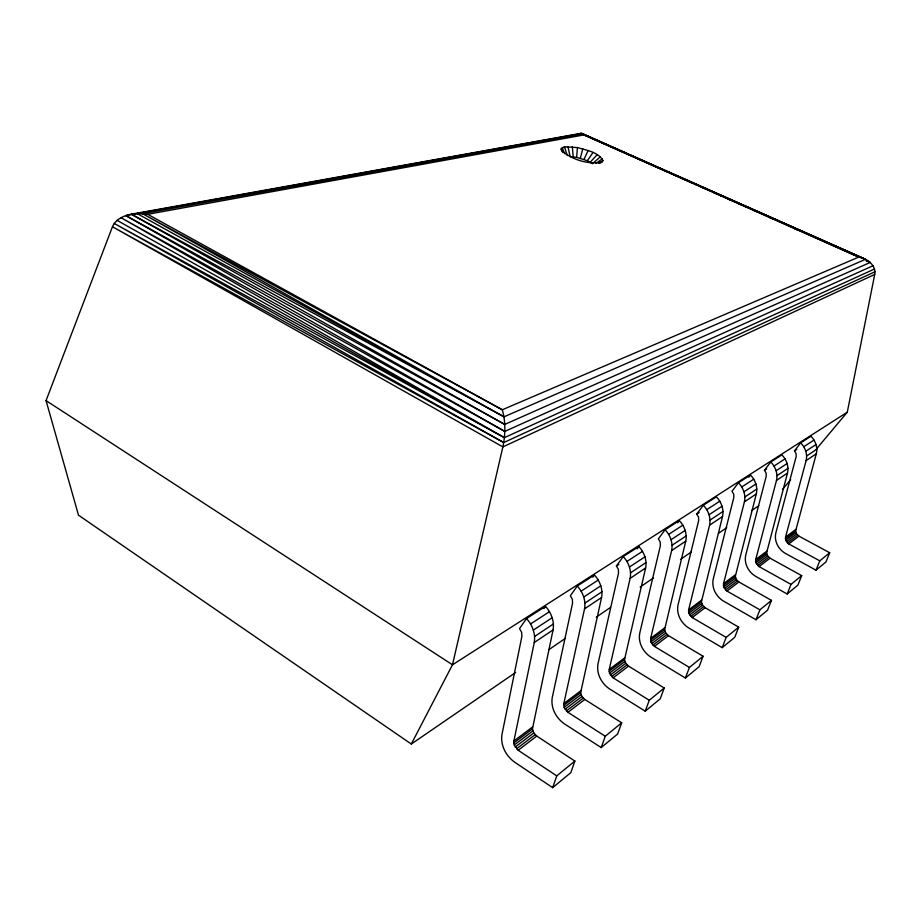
<?xml version="1.0" encoding="UTF-8"?>
<svg xmlns="http://www.w3.org/2000/svg" width="921" height="921" viewBox="0 0 921 921"><rect width="100%" height="100%" fill="white"/><g stroke="black" fill="none" stroke-linecap="round" stroke-linejoin="round"><path stroke-width="1.38" d="M574.877 761.068L556.745 775.885L518.178 750.258L514.217 745.02L513.895 740.979L534.261 642.513C535.734 633.809 532.35 624.979 526.547 618.521L545.52 606.363C551.242 612.695 554.557 621.387 553.061 629.929L532.442 728.914L533.777 732.943L536.77 736.086L574.877 761.068L570.801 772.673L552.669 787.651L514.747 762.254C506.066 756.095 500.276 745.308 501.957 734.544L521.896 636.33L521.643 632.347L519.536 628.594L526.547 618.521M621.687 722.801L605.247 736.236L567.935 712.324L564.124 707.363L563.848 703.494L584.547 608.862C586.067 600.573 582.866 592.111 577.271 586.021L594.425 575.015C599.962 581.001 603.094 589.336 601.574 597.476L580.644 692.65L581.922 696.495L584.8 699.465L621.687 722.801L617.623 734.002L601.194 747.576L564.481 723.883C556.077 718.15 550.516 707.788 552.266 697.519L572.574 603.128L572.367 599.318L570.352 595.749L577.271 586.021M866.281 260.689L870.207 262.439L504.754 424.42L131.289 214.19L137.125 213.58L147.682 214.305L502.279 409.776C505.79 421.806 505.41 434.712 502.866 446.904L452.476 664.789L411.307 744.041L78.492 515.184L46.05 400.612L112.454 226.75C115.609 219.244 123.748 215.618 131.289 214.19L580.978 133.349L865.521 259.308C871.082 262.059 876.044 267.884 874.731 274.446L847.274 412.205L816.259 449.183M600.388 156.766L592.41 163.685L587.368 160.738L576.661 157.341L577.398 147.567L564.423 146.761L561.142 148.903L561.603 150.618C572.183 159.736 588.358 164.963 602.115 161.889L602.944 160.53C598.166 151.838 586.182 150.238 577.398 147.567M664.237 688.022L649.27 700.248L613.144 677.856L609.472 673.147L609.23 669.44L630.137 578.365C631.668 570.467 628.64 562.34 623.229 556.56L638.829 546.567C644.182 552.232 647.141 560.233 645.609 568.004L624.519 659.643L625.727 663.316L628.513 666.125L664.237 688.022L660.207 698.832L645.241 711.196L609.69 689.012C601.551 683.658 596.198 673.677 598.005 663.868L618.532 573.023L618.359 569.362L616.425 565.978L623.229 556.56M703.091 656.259L689.415 667.437L654.405 646.392L650.859 641.914L650.652 638.357L671.628 550.585C673.182 543.045 670.315 535.228 665.077 529.748L679.318 520.618C684.499 526.006 687.308 533.708 685.765 541.134L664.628 629.469L665.779 632.992L668.473 635.663L703.091 656.259L699.097 666.723L685.408 678.029L650.963 657.168C643.065 652.16 637.908 642.536 639.75 633.141L660.392 545.589L660.242 542.089L658.388 538.854L665.077 529.748M738.7 627.143L726.151 637.401L692.212 617.565L688.781 613.305L688.609 609.875L709.573 525.2C711.127 517.97 708.399 510.453 703.322 505.226L716.388 496.856C721.396 501.991 724.079 509.417 722.536 516.531L701.422 601.793L702.527 605.178L705.129 607.71L738.7 627.143L734.762 637.274L722.191 647.647L688.781 627.995C681.137 623.275 676.164 613.996 678.029 604.982L698.671 520.515L698.555 517.142L696.76 514.056L703.322 505.226M771.464 600.365L759.906 609.817L726.98 591.063L723.664 586.988L723.515 583.672L744.41 501.887C745.952 494.968 743.351 487.704 738.435 482.731L750.454 475.029C755.312 479.922 757.868 487.082 756.325 493.921L735.315 576.304L736.363 579.551L738.884 581.968L771.464 600.365L767.573 610.174L755.991 619.729L723.584 601.148C716.158 596.704 711.357 587.736 713.234 579.079L733.818 497.478L733.726 494.243L731.999 491.284L738.435 482.731M801.707 575.637L791.024 584.375L759.054 566.599L755.853 562.696L755.727 559.508L776.484 480.428C778.026 473.774 775.54 466.763 770.773 461.997L781.871 454.893C786.58 459.579 789.032 466.498 787.49 473.06L766.617 552.75L767.619 555.881L770.071 558.195L801.707 575.637L797.874 585.146L787.167 593.987L755.692 576.373C748.485 572.171 743.846 563.491 745.734 555.156L766.203 476.261L766.134 473.141L764.465 470.297L770.773 461.997M829.706 552.75L819.805 560.843L788.756 543.954L785.648 540.213L785.532 537.127L806.128 460.592C807.659 454.18 805.288 447.41 800.66 442.851L810.929 436.266C815.511 440.756 817.848 447.456 816.317 453.777L795.629 530.933L796.596 533.95L798.968 536.16L829.706 552.75L825.93 561.971L816.006 570.168L785.429 553.429C778.429 549.457 773.928 541.053 775.816 533.017L796.147 456.643L796.078 453.627L794.478 450.91L800.66 442.851M580.345 158.228L582.763 148.857M552.669 787.651L556.745 775.885M601.194 747.576L605.247 736.236M645.241 711.196L649.27 700.248M685.408 678.029L689.415 667.437M722.191 647.647L726.151 637.401M755.991 619.729L759.906 609.817M787.167 593.987L791.024 584.375M816.006 570.168L819.805 560.843M583.995 159.379L588.082 150.537M587.368 160.738L593.009 152.506M543.966 608.574L545.52 606.363M592.894 577.156L594.425 575.015M637.136 548.893L638.829 546.567M677.66 522.863L679.318 520.618M748.854 477.147L750.454 475.029M782.493 489.419L790.702 479.634M590.234 162.211L597.199 154.624M518.178 750.258L536.77 736.086M567.935 712.324L584.8 699.465M613.144 677.856L628.513 666.125M654.405 646.392L668.473 635.663M692.212 617.565L705.129 607.71M726.98 591.063L738.884 581.968M759.054 566.599L770.071 558.195M788.756 543.954L798.968 536.16M516.508 748.842L535.124 734.705M566.323 710.989L583.212 698.164M611.579 676.601L626.971 664.904M652.897 645.207L666.977 634.5M690.75 616.448L703.69 606.617M725.552 589.993L737.479 580.932M757.684 565.586L768.713 557.193M787.409 542.987L797.644 535.216M515.15 747.046L533.777 732.943M565.01 709.297L581.922 696.495M610.324 674.989L625.727 663.316M651.677 643.675L665.779 632.992M689.576 614.986L702.527 605.178M724.424 588.588L736.363 579.551M756.578 564.239L767.619 555.881M786.35 541.698L796.596 533.95M514.217 745.02L532.856 730.952M564.124 707.363L581.036 694.607M609.472 673.147L624.887 661.508M650.859 641.914L664.974 631.265M688.781 613.305L701.756 603.52M723.664 586.988L735.614 577.962M755.853 562.696L766.905 554.35M785.648 540.213L795.905 532.476M513.78 742.948L532.442 728.914M563.721 705.382L580.644 692.65M609.092 671.248L624.519 659.643M650.502 640.095L664.628 629.469M688.459 611.544L701.422 601.793M723.353 585.296L735.315 576.304M755.554 561.073L766.617 552.75M785.371 538.647L795.629 530.933M513.895 740.979L532.557 726.98M563.848 703.494L580.783 690.796M609.23 669.44L624.668 657.859M650.652 638.357L664.778 627.754M688.609 609.875L701.583 600.135M723.515 583.672L735.476 574.704M755.727 559.508L766.779 551.207M785.532 537.127L795.79 529.437M595.899 163.501L602.357 158.78M411.307 744.041L515.668 672.457M548.87 649.673L565.471 638.288M596.301 617.139L610.542 607.376M640.187 587.034L653.231 578.089M680.504 559.381L691.176 552.059M718.449 533.351L726.761 527.652M751.663 510.568L758.777 505.698M534.261 642.513L553.061 629.929M584.547 608.862L601.574 597.476M630.137 578.365L645.609 568.004M671.628 550.585L685.765 541.134M709.573 525.2L722.536 516.531M744.41 501.887L756.325 493.921M776.484 480.428L787.49 473.06M806.128 460.592L816.317 453.777M534.64 636.446L553.452 623.954M584.973 603.048L602 591.754M630.586 572.793L646.07 562.512M672.111 545.232L686.249 535.861M710.079 520.043L723.043 511.443M744.916 496.926L756.843 489.016M777.013 475.639L788.019 468.34M806.669 455.964L816.858 449.206M533.386 630.068L552.243 617.692M583.81 596.969L600.872 585.768M629.504 566.979L645.011 556.791M671.098 539.671L685.259 530.369M709.124 514.701L722.11 506.182M744.03 491.791L755.968 483.951M776.173 470.7L787.19 463.459M805.863 451.198L816.075 444.498M598.535 163.408L602.944 160.53M530.611 623.92L549.515 611.659M581.174 591.121L598.27 580.034M626.982 561.407L642.536 551.322M668.692 534.353L682.887 525.143M706.81 509.624L719.831 501.185M741.808 486.921L753.781 479.162M774.031 466.026L785.083 458.854M803.803 446.708L814.037 440.065M616.425 565.978L618.831 564.423M696.76 514.056L699.143 512.513M764.465 470.297L766.698 468.858M794.478 450.91L796.769 449.425M847.274 412.205L452.476 664.789L46.05 400.612M599.974 163.224L602.115 161.889M874.731 274.446L502.866 446.904L112.454 226.75L503.718 442.552L874.95 271.787M874.501 269.013L504.374 437.659L114.239 223.458L503.718 442.552M117.082 220.361L504.374 437.659L120.985 217.678L504.8 431.408L873.027 265.743M579.781 133.844L580.978 133.349L865.521 259.308L504.006 416.822L131.289 214.19M147.682 214.305L583.868 134.938L858.763 257.086L865.521 259.308L582.118 133.453L134.293 214.052M504.8 431.408L125.809 215.572L131.461 214.558M142.502 213.66L583.062 134.006L858.763 257.086L502.279 409.776L142.502 213.66L504.006 416.822L137.125 213.58M576.661 157.341L570.157 156.628L567.912 146.474M866.258 260.689L870.207 262.439M580.978 133.349L617.623 149.709M620.247 150.871L642.49 160.807M645.103 161.969L667.357 171.905M669.97 173.067L692.224 183.003M694.837 184.165L697.462 185.34M701.388 187.09L706.614 189.427M713.165 192.351L717.091 194.101M719.704 195.264L722.317 196.438M727.555 198.775L731.481 200.525M738.032 203.449L741.958 205.199M744.571 206.362L747.184 207.536M752.422 209.873L756.348 211.623M769.438 217.46L772.051 218.634M794.305 228.558L796.918 229.732M125.809 215.572L504.754 424.42M583.062 134.006L583.868 134.938M561.142 148.903L562.8 152.437M562.109 147.579L564.665 153.726M564.423 146.761L567.348 155.58M572.332 146.75L573.184 156.8"/></g></svg>
